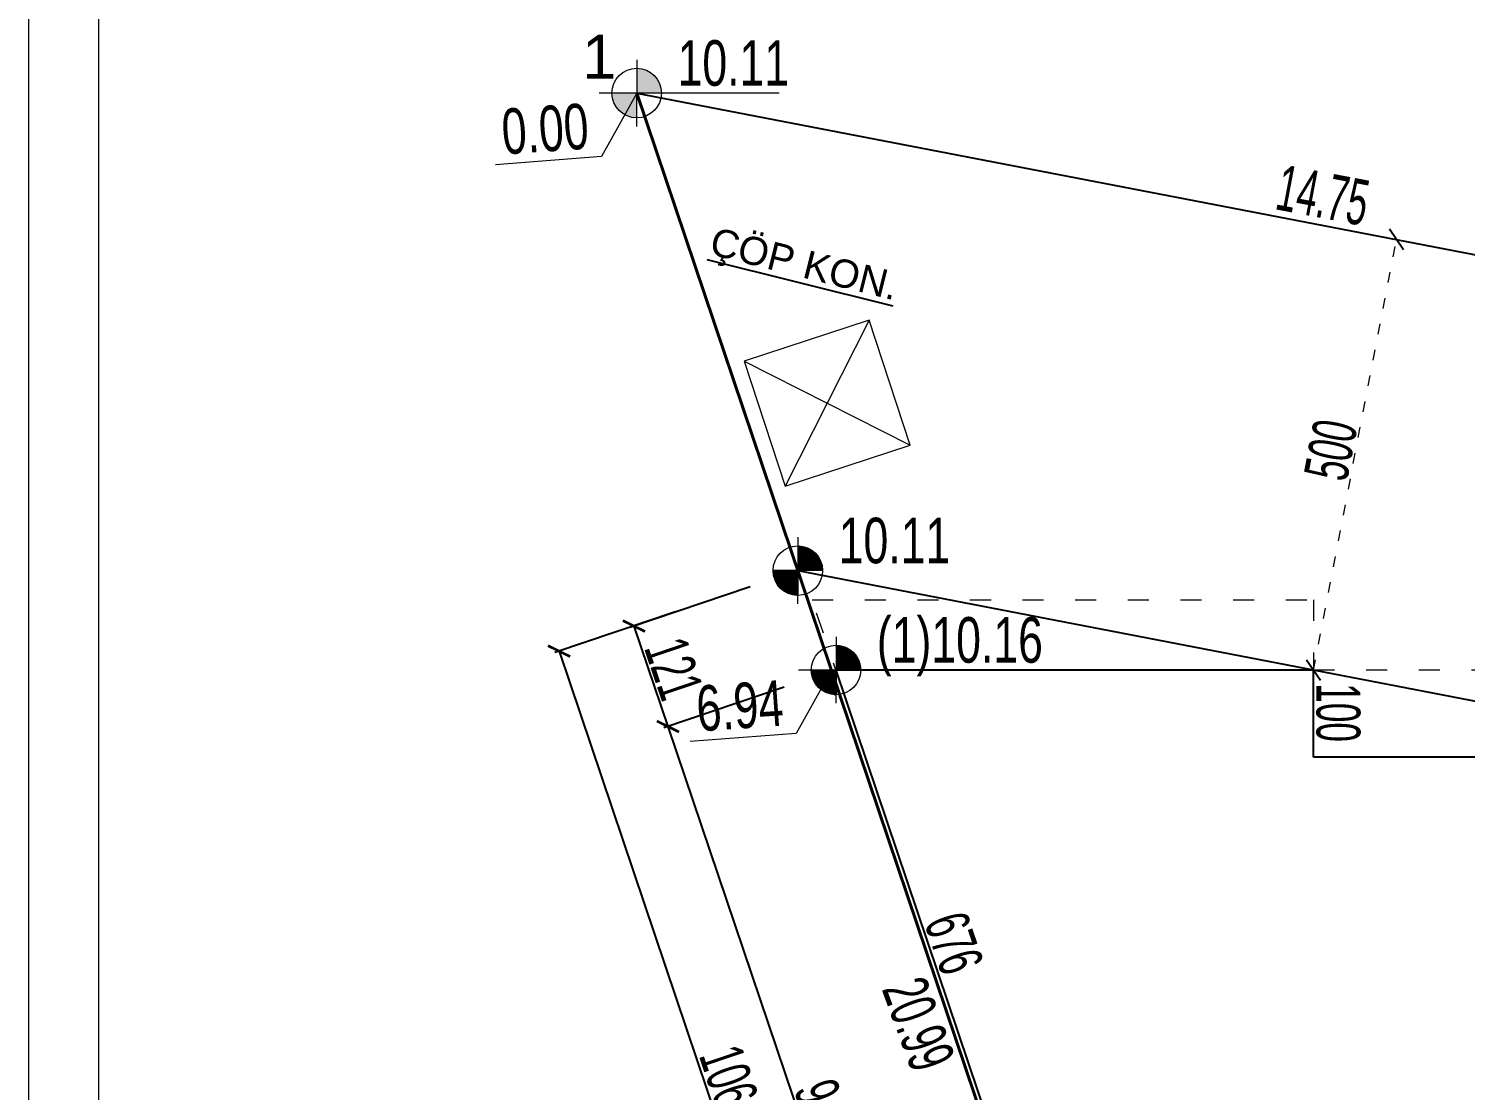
# Model space of a CAD drawing. Header units: millimetres. Extents: x 7519 to 33116, y -1769 to 3101.
# Drawn here: x 9670.2 to 10079.7, y 1334.3 to 1637 of the extents above; entities that cross this region are included whole.
import ezdxf

# ---------------------------------------------------------------- set-up
doc = ezdxf.new("R2010")
doc.units = ezdxf.units.MM
doc.linetypes.add('ACAD_ISO03W100', pattern=[30, 12, -18])
doc.layers.add('1', color=7, linetype='Continuous', true_color=0x4137a0)
for name, color, linetype, lineweight in [('BEYAN_YAZI', 4, 'Continuous', 0), ('iç ölçü x', 20, 'Continuous', 9), ('İNCE', 8, 'Continuous', 0), ('KOT_ŞABLON', 6, 'Continuous', 0), ('ROL_CEPHE', 18, 'Continuous', 0)]:
    doc.layers.add(name, color=color, linetype=linetype, lineweight=lineweight)
doc.layers.add('kapı pen', color=4, linetype='Continuous')
doc.styles.get("Standard").update_dxf_attribs({"font": 'arial.ttf'})
doc.styles.add('UMUT İÇ ÖLÇÜ YAZISI', font='ARIALN.TTF', dxfattribs={"width": 0.7, "height": 12.5})
doc.dimstyles.new('UMUT İÇ ÖLÇÜ', dxfattribs={"dimtxt": 12.5, "dimasz": 5, "dimexe": 1.25, "dimexo": 0.625, "dimtad": 1, "dimtoh": 1, "dimdec": 0, "dimzin": 12, "dimtxsty": 'UMUT İÇ ÖLÇÜ YAZISI', "dimblk": 'ARCHTICK', "dimcen": 5, "dimclrd": 1, "dimclre": 2, "dimclrt": 3, "dimadec": 0, "dimazin": 0, "dimtfac": 1, "dimtdec": 0, "dimtix": 1, "dimtmove": 0, "dimatfit": 3, "dimldrblk": 'ARCHTICK', "dimfxl": 35, "dimfxlon": 1, "dimtfillclr": 256, "dimarcsym": 0})

# ---------------------------------------------------------------- blocks, each defined once
blk = doc.blocks.new('_ArchTick')
at = {"color": 0, "linetype": 'ByBlock', "const_width": 0.15}
blk.add_lwpolyline([(-0.5, -0.5), (0.5, 0.5)], dxfattribs=at)
blk = doc.blocks.new('*D590')
at = {"layer": 'Defpoints', "color": 0, "transparency": 16777216}
for p in [(9889.49, 1482.48), (9974.53, 1230.32), (9906.46, 1207.37)]:
    blk.add_point(p, dxfattribs=at)
at = {"layer": 'İNCE', "color": 2, "lineweight": -2, "transparency": 16777216}
for p, q in [((9854.59, 1470.71), (9820.24, 1459.12)), ((9939.62, 1218.55), (9905.27, 1206.97))]:
    blk.add_line(p, q, dxfattribs=at)
at = {"layer": 'İNCE', "color": 1, "lineweight": -2, "transparency": 16777216}
blk.add_line((9821.42, 1459.52), (9906.46, 1207.37), dxfattribs=at)
at = {"layer": 'İNCE', "color": 1, "lineweight": -2, "transparency": 16777216, "xscale": 5, "yscale": 5, "zscale": 5}
for p, rotation in [((9821.42, 1459.52), 108.6357265487989), ((9906.46, 1207.37), 288.6357265487989)]:
    blk.add_blockref('_ArchTick', p, dxfattribs=dict(at, rotation=rotation))
at = {"layer": 'İNCE', "color": 3, "transparency": 16777216, "insert": (9870.58, 1335.68), "char_height": 12.5, "attachment_point": 5, "rotation": 288.6357, "style": 'UMUT İÇ ÖLÇÜ YAZISI'}
blk.add_mtext('1064', dxfattribs=at)
blk = doc.blocks.new('*D592')
at = {"layer": 'Defpoints', "color": 0, "transparency": 16777216}
for p in [(9889.46, 1482.45), (9899.13, 1453.82), (9852.43, 1438.04)]:
    blk.add_point(p, dxfattribs=at)
at = {"layer": 'İNCE', "color": 2, "lineweight": -2, "transparency": 16777216}
for p, q in [((9875.92, 1477.87), (9841.57, 1466.27)), ((9885.59, 1449.24), (9851.24, 1437.64))]:
    blk.add_line(p, q, dxfattribs=at)
at = {"layer": 'İNCE', "color": 1, "lineweight": -2, "transparency": 16777216}
blk.add_line((9842.76, 1466.67), (9852.43, 1438.04), dxfattribs=at)
at = {"layer": 'İNCE', "color": 1, "lineweight": -2, "transparency": 16777216, "xscale": 5, "yscale": 5, "zscale": 5}
for p, rotation in [((9842.76, 1466.67), 108.6610474912299), ((9852.43, 1438.04), 288.66104749123)]:
    blk.add_blockref('_ArchTick', p, dxfattribs=dict(at, rotation=rotation))
at = {"layer": 'İNCE', "color": 3, "transparency": 16777216, "insert": (9854.13, 1454.57), "char_height": 12.5, "attachment_point": 5, "rotation": 288.661, "style": 'UMUT İÇ ÖLÇÜ YAZISI'}
blk.add_mtext('121', dxfattribs=at)
blk = doc.blocks.new('*D593')
at = {"layer": 'Defpoints', "color": 0, "transparency": 16777216}
for p in [(9899.13, 1453.82), (9927.89, 1214.59), (9930.85, 1215.6)]:
    blk.add_point(p, dxfattribs=at)
at = {"layer": 'İNCE', "color": 2, "lineweight": -2, "transparency": 16777216}
for p, q in [((9885.59, 1449.24), (9851.24, 1437.64)), ((9930.26, 1215.4), (9926.71, 1214.19))]:
    blk.add_line(p, q, dxfattribs=at)
at = {"layer": 'İNCE', "color": 1, "lineweight": -2, "transparency": 16777216}
blk.add_line((9852.43, 1438.04), (9927.89, 1214.59), dxfattribs=at)
at = {"layer": 'İNCE', "color": 1, "lineweight": -2, "transparency": 16777216, "xscale": 5, "yscale": 5, "zscale": 5}
for p, rotation in [((9852.43, 1438.04), 108.6610474911415), ((9927.89, 1214.59), 288.6610474911415)]:
    blk.add_blockref('_ArchTick', p, dxfattribs=dict(at, rotation=rotation))
at = {"layer": 'İNCE', "color": 3, "transparency": 16777216, "insert": (9896.8, 1328.56), "char_height": 12.5, "attachment_point": 5, "rotation": 288.661, "style": 'UMUT İÇ ÖLÇÜ YAZISI'}
blk.add_mtext('943', dxfattribs=at)

msp = doc.modelspace()

# ---------------------------------------------------------------- hatches: boundary and pattern name
at = {"layer": 'KOT_ŞABLON'}
h = msp.add_hatch(color=256, dxfattribs=at)
h.dxf.hatch_style = 1
h.paths.add_polyline_path([(9836.473, 1618.629, 0.4142136), (9843.532, 1611.57), (9843.532, 1618.629)])
h.paths.add_polyline_path([(9843.532, 1625.688), (9843.532, 1618.629), (9850.592, 1618.629, 0.4142136)])
h = msp.add_hatch(color=256, dxfattribs=at)
h.dxf.hatch_style = 1
h.paths.add_polyline_path([(9893.283, 1454.141, 0.4142136), (9900.342, 1447.082), (9900.342, 1454.141)])
h.paths.add_polyline_path([(9900.342, 1461.2), (9900.342, 1454.141), (9907.402, 1454.141, 0.4142136)])

# ---------------------------------------------------------------- linework, layer by layer
at = {"color": 0, "linetype": 'ByBlock'}
for p, q in [((10062.09, 1573.971), (10058.127, 1579.827)), ((10034.474, 1457.07), (10038.438, 1451.215))]:
    msp.add_line(p, q, dxfattribs=at)
at = {"layer": 'iç ölçü x'}
for p, q in [((9843.532, 1618.629), (9833.496, 1600.554)), ((9833.496, 1600.554), (9803.306, 1598.217)), ((9909.817, 1553.85), (9874.183, 1542.166)), ((9909.817, 1553.85), (9885.867, 1506.532)), ((9921.501, 1518.216), (9909.817, 1553.85)), ((9874.183, 1542.166), (9885.867, 1506.532)), ((9874.183, 1542.166), (9921.501, 1518.216)), ((9885.867, 1506.532), (9921.501, 1518.216)), ((9899.023, 1454.141), (9888.987, 1436.066)), ((9888.987, 1436.066), (9858.797, 1433.729))]:
    msp.add_line(p, q, dxfattribs=at)
at = {"layer": 'iç ölçü x', "color": 1, "linetype": 'ACAD_ISO03W100', "ltscale": 0.25}
msp.add_line((10036.456, 1454.143), (10060.108, 1576.899), dxfattribs=at)
at = {"layer": 'iç ölçü x', "color": 2, "linetype": 'ACAD_ISO03W100', "ltscale": 0.25}
for p, q in [((10060.108, 1576.899), (10061.336, 1576.662)), ((10036.456, 1454.143), (10037.683, 1453.906))]:
    msp.add_line(p, q, dxfattribs=at)
at = {"layer": 'iç ölçü x', "linetype": 'ACAD_ISO03W100', "ltscale": 0.5}
for p, q in [((9893.527, 1474.171), (10036.458, 1474.171)), ((9954.275, 1294.101), (9893.527, 1474.171)), ((10036.458, 1474.171), (10036.458, 1454.171)), ((10036.458, 1454.171), (10153.569, 1454.171))]:
    msp.add_line(p, q, dxfattribs=at)
at = {"layer": 'iç ölçü x'}
for points in [[(10636.474, 684.072), (9670.226, 684.072), (9670.226, 3100.74), (10636.474, 3100.74)], [(10616.474, 704.072), (9690.226, 704.072), (9690.226, 3080.74), (10616.474, 3080.74)]]:
    msp.add_lwpolyline(points, close=True, dxfattribs=at)
at = {"layer": 'kapı pen', "lineweight": 40}
msp.add_line((10011.282, 1121.379), (9843.532, 1618.629), dxfattribs=at)
at = {"layer": 'kapı pen'}
for p, q in [((9843.532, 1618.629), (10205.532, 1548.879)), ((9889.463, 1482.48), (10165.636, 1429.267)), ((10036.456, 1454.143), (9900.272, 1454.141)), ((9900.272, 1454.141), (9954.274, 1294.066)), ((10036.456, 1429.266), (10036.456, 1454.143)), ((10153.567, 1429.267), (10036.456, 1429.266))]:
    msp.add_line(p, q, dxfattribs=at)
at = {"layer": 'KOT_ŞABLON'}
for p, q in [((9843.532, 1628.122), (9843.532, 1618.629)), ((9884.178, 1618.629), (9832.877, 1618.629)), ((9843.532, 1609.135), (9843.532, 1618.629)), ((9889.463, 1491.973), (9889.463, 1482.48)), ((9889.463, 1489.539), (9889.463, 1475.421)), ((9889.463, 1489.353), (9889.647, 1489.536)), ((9889.463, 1489.343), (9889.657, 1489.536)), ((9889.463, 1489.077), (9889.911, 1489.525)), ((9889.463, 1489.067), (9889.92, 1489.524)), ((9889.463, 1488.801), (9890.166, 1489.504)), ((9889.463, 1488.791), (9890.175, 1489.503)), ((9889.463, 1488.525), (9890.412, 1489.475)), ((9889.463, 1488.515), (9890.421, 1489.473)), ((9889.463, 1488.25), (9890.651, 1489.438)), ((9889.463, 1488.24), (9890.66, 1489.437)), ((9889.463, 1487.974), (9890.884, 1489.394)), ((9889.463, 1487.964), (9890.892, 1489.393)), ((9889.463, 1487.698), (9891.109, 1489.344)), ((9889.463, 1487.688), (9891.117, 1489.342)), ((9889.463, 1487.422), (9891.329, 1489.288)), ((9889.463, 1487.412), (9891.336, 1489.286)), ((9889.463, 1487.147), (9891.542, 1489.226)), ((9889.463, 1487.137), (9891.55, 1489.223)), ((9889.463, 1486.871), (9891.75, 1489.158)), ((9889.463, 1486.861), (9891.758, 1489.155)), ((9889.463, 1486.595), (9891.953, 1489.085)), ((9889.463, 1486.585), (9891.96, 1489.082)), ((9889.463, 1486.319), (9892.151, 1489.007)), ((9889.463, 1486.309), (9892.158, 1489.004)), ((9889.463, 1486.043), (9892.344, 1488.924)), ((9889.463, 1486.033), (9892.351, 1488.921)), ((9889.463, 1485.768), (9892.532, 1488.837)), ((9889.463, 1485.758), (9892.539, 1488.833)), ((9889.463, 1485.492), (9892.716, 1488.745)), ((9889.463, 1485.482), (9892.722, 1488.741)), ((9889.463, 1485.216), (9892.895, 1488.648)), ((9889.463, 1485.206), (9892.902, 1488.645)), ((9889.463, 1484.94), (9893.07, 1488.548)), ((9889.463, 1484.93), (9893.077, 1488.544)), ((9889.463, 1484.665), (9893.241, 1488.443)), ((9889.463, 1484.655), (9893.247, 1488.439)), ((9889.463, 1484.389), (9893.408, 1488.334)), ((9889.463, 1484.379), (9893.414, 1488.33)), ((9889.463, 1484.113), (9893.571, 1488.221)), ((9889.463, 1484.103), (9893.576, 1488.216)), ((9889.463, 1483.837), (9893.729, 1488.104)), ((9889.463, 1483.827), (9893.735, 1488.099)), ((9889.463, 1483.561), (9893.884, 1487.983)), ((9889.463, 1483.551), (9893.89, 1487.978)), ((9889.463, 1483.286), (9894.035, 1487.858)), ((9889.463, 1483.276), (9894.041, 1487.853)), ((9889.463, 1483.01), (9894.182, 1487.729)), ((9889.463, 1483), (9894.188, 1487.725)), ((9889.463, 1482.734), (9894.326, 1487.597)), ((9889.463, 1482.724), (9894.331, 1487.592)), ((9889.484, 1482.48), (9894.465, 1487.461)), ((9889.494, 1482.48), (9894.47, 1487.456)), ((9889.76, 1482.48), (9894.601, 1487.32)), ((9889.77, 1482.48), (9894.606, 1487.315)), ((9890.036, 1482.48), (9894.733, 1487.177)), ((9890.046, 1482.48), (9894.738, 1487.171)), ((9890.312, 1482.48), (9894.861, 1487.029)), ((9890.322, 1482.48), (9894.865, 1487.023)), ((9890.587, 1482.48), (9894.985, 1486.877)), ((9890.597, 1482.48), (9894.989, 1486.872)), ((9890.863, 1482.48), (9895.105, 1486.722)), ((9890.873, 1482.48), (9895.11, 1486.716)), ((9891.139, 1482.48), (9895.222, 1486.562)), ((9891.149, 1482.48), (9895.226, 1486.557)), ((9896.522, 1482.48), (9882.404, 1482.48)), ((9882.406, 1482.296), (9882.59, 1482.48)), ((9882.407, 1482.286), (9882.6, 1482.48)), ((9882.418, 1482.032), (9882.866, 1482.48)), ((9882.419, 1482.023), (9882.876, 1482.48)), ((9882.439, 1481.777), (9883.142, 1482.48)), ((9882.44, 1481.768), (9883.152, 1482.48)), ((9882.468, 1481.53), (9883.417, 1482.48)), ((9882.469, 1481.522), (9883.427, 1482.48)), ((9882.505, 1481.291), (9883.693, 1482.48)), ((9882.506, 1481.283), (9883.703, 1482.48)), ((9882.548, 1481.059), (9883.969, 1482.48)), ((9882.55, 1481.051), (9883.979, 1482.48)), ((9882.599, 1480.834), (9884.245, 1482.48)), ((9882.601, 1480.826), (9884.255, 1482.48)), ((9882.655, 1480.614), (9884.52, 1482.48)), ((9882.657, 1480.606), (9884.53, 1482.48)), ((9882.717, 1480.401), (9884.796, 1482.48)), ((9882.719, 1480.393), (9884.806, 1482.48)), ((9882.785, 1480.192), (9885.072, 1482.48)), ((9882.787, 1480.185), (9885.082, 1482.48)), ((9882.858, 1479.99), (9885.348, 1482.48)), ((9882.86, 1479.982), (9885.358, 1482.48)), ((9882.936, 1479.792), (9885.624, 1482.48)), ((9882.939, 1479.785), (9885.634, 1482.48)), ((9883.019, 1479.599), (9885.899, 1482.48)), ((9883.022, 1479.592), (9885.909, 1482.48)), ((9883.106, 1479.411), (9886.175, 1482.48)), ((9883.109, 1479.404), (9886.185, 1482.48)), ((9883.198, 1479.227), (9886.451, 1482.48)), ((9883.201, 1479.22), (9886.461, 1482.48)), ((9883.294, 1479.048), (9886.727, 1482.48)), ((9883.298, 1479.041), (9886.737, 1482.48)), ((9883.395, 1478.872), (9887.002, 1482.48)), ((9883.399, 1478.866), (9887.012, 1482.48)), ((9883.5, 1478.702), (9887.278, 1482.48)), ((9883.504, 1478.695), (9887.288, 1482.48)), ((9883.609, 1478.535), (9887.554, 1482.48)), ((9883.613, 1478.529), (9887.564, 1482.48)), ((9883.722, 1478.372), (9887.83, 1482.48)), ((9883.726, 1478.366), (9887.84, 1482.48)), ((9883.839, 1478.213), (9888.105, 1482.48)), ((9883.843, 1478.208), (9888.115, 1482.48)), ((9883.96, 1478.058), (9888.381, 1482.48)), ((9883.964, 1478.053), (9888.391, 1482.48)), ((9884.085, 1477.907), (9888.657, 1482.48)), ((9884.089, 1477.902), (9888.667, 1482.48)), ((9884.213, 1477.76), (9888.933, 1482.48)), ((9884.218, 1477.755), (9888.943, 1482.48)), ((9884.346, 1477.617), (9889.209, 1482.48)), ((9884.351, 1477.612), (9889.219, 1482.48)), ((9884.482, 1477.478), (9889.463, 1482.458)), ((9884.487, 1477.473), (9889.463, 1482.448)), ((9889.463, 1472.986), (9889.463, 1482.48)), ((9891.415, 1482.48), (9895.334, 1486.399)), ((9891.425, 1482.48), (9895.338, 1486.393)), ((9891.691, 1482.48), (9895.443, 1486.232)), ((9891.701, 1482.48), (9895.446, 1486.226)), ((9891.966, 1482.48), (9895.547, 1486.06)), ((9891.976, 1482.48), (9895.55, 1486.054)), ((9892.242, 1482.48), (9895.647, 1485.884)), ((9892.252, 1482.48), (9895.65, 1485.878)), ((9892.518, 1482.48), (9895.743, 1485.704)), ((9892.528, 1482.48), (9895.746, 1485.698)), ((9892.794, 1482.48), (9895.834, 1485.52)), ((9892.804, 1482.48), (9895.837, 1485.513)), ((9893.069, 1482.48), (9895.921, 1485.331)), ((9893.079, 1482.48), (9895.924, 1485.324)), ((9893.345, 1482.48), (9896.003, 1485.137)), ((9893.355, 1482.48), (9896.006, 1485.13)), ((9893.621, 1482.48), (9896.08, 1484.939)), ((9893.631, 1482.48), (9896.083, 1484.931)), ((9893.897, 1482.48), (9896.152, 1484.735)), ((9893.907, 1482.48), (9896.155, 1484.728)), ((9894.172, 1482.48), (9896.219, 1484.526)), ((9894.182, 1482.48), (9896.221, 1484.519)), ((9894.448, 1482.48), (9896.28, 1484.312)), ((9894.458, 1482.48), (9896.282, 1484.304)), ((9894.724, 1482.48), (9896.336, 1484.091)), ((9894.734, 1482.48), (9896.338, 1484.083)), ((9895, 1482.48), (9896.385, 1483.865)), ((9895.01, 1482.48), (9896.387, 1483.857)), ((9895.276, 1482.48), (9896.428, 1483.632)), ((9895.286, 1482.48), (9896.429, 1483.623)), ((9895.551, 1482.48), (9896.463, 1483.391)), ((9895.561, 1482.48), (9896.464, 1483.383)), ((9895.827, 1482.48), (9896.491, 1483.143)), ((9895.837, 1482.48), (9896.492, 1483.134)), ((9896.103, 1482.48), (9896.51, 1482.887)), ((9896.113, 1482.48), (9896.511, 1482.878)), ((9896.379, 1482.48), (9896.521, 1482.622)), ((9896.389, 1482.48), (9896.521, 1482.612)), ((9884.622, 1477.342), (9889.463, 1482.183)), ((9884.627, 1477.337), (9889.463, 1482.173)), ((9884.766, 1477.21), (9889.463, 1481.907)), ((9884.771, 1477.205), (9889.463, 1481.897)), ((9884.914, 1477.082), (9889.463, 1481.631)), ((9884.919, 1477.077), (9889.463, 1481.621)), ((9885.065, 1476.958), (9889.463, 1481.355)), ((9885.071, 1476.953), (9889.463, 1481.345)), ((9885.221, 1476.837), (9889.463, 1481.08)), ((9885.227, 1476.833), (9889.463, 1481.07)), ((9885.38, 1476.721), (9889.463, 1480.804)), ((9885.386, 1476.717), (9889.463, 1480.794)), ((9885.544, 1476.609), (9889.463, 1480.528)), ((9885.55, 1476.605), (9889.463, 1480.518)), ((9885.711, 1476.5), (9889.463, 1480.252)), ((9885.717, 1476.496), (9889.463, 1480.242)), ((9885.883, 1476.396), (9889.463, 1479.976)), ((9885.889, 1476.392), (9889.463, 1479.966)), ((9886.058, 1476.296), (9889.463, 1479.701)), ((9886.065, 1476.292), (9889.463, 1479.691)), ((9886.238, 1476.2), (9889.463, 1479.425)), ((9886.245, 1476.197), (9889.463, 1479.415)), ((9886.423, 1476.109), (9889.463, 1479.149)), ((9886.43, 1476.106), (9889.463, 1479.139)), ((9886.612, 1476.022), (9889.463, 1478.873)), ((9886.619, 1476.019), (9889.463, 1478.863)), ((9886.805, 1475.94), (9889.463, 1478.598)), ((9886.813, 1475.937), (9889.463, 1478.588)), ((9887.004, 1475.863), (9889.463, 1478.322)), ((9887.011, 1475.86), (9889.463, 1478.312)), ((9887.208, 1475.791), (9889.463, 1478.046)), ((9887.215, 1475.788), (9889.463, 1478.036)), ((9887.417, 1475.724), (9889.463, 1477.77)), ((9887.424, 1475.721), (9889.463, 1477.76)), ((9887.631, 1475.662), (9889.463, 1477.495)), ((9887.639, 1475.66), (9889.463, 1477.485)), ((9887.851, 1475.607), (9889.463, 1477.219)), ((9887.859, 1475.605), (9889.463, 1477.209)), ((9888.078, 1475.558), (9889.463, 1476.943)), ((9888.086, 1475.556), (9889.463, 1476.933)), ((9888.311, 1475.515), (9889.463, 1476.667)), ((9888.32, 1475.514), (9889.463, 1476.657)), ((9888.551, 1475.48), (9889.463, 1476.391)), ((9888.56, 1475.479), (9889.463, 1476.381)), ((9888.799, 1475.452), (9889.463, 1476.116)), ((9888.808, 1475.451), (9889.463, 1476.106)), ((9889.056, 1475.432), (9889.463, 1475.84)), ((9889.065, 1475.432), (9889.463, 1475.83)), ((9889.321, 1475.422), (9889.463, 1475.564)), ((9889.331, 1475.422), (9889.463, 1475.554)), ((9900.342, 1463.635), (9900.342, 1454.141)), ((9900.342, 1461.2), (9900.342, 1447.082)), ((9900.342, 1461.014), (9900.526, 1461.198)), ((9900.342, 1461.004), (9900.536, 1461.198)), ((9900.342, 1460.739), (9900.79, 1461.186)), ((9900.342, 1460.729), (9900.799, 1461.186)), ((9900.342, 1460.463), (9901.045, 1461.165)), ((9900.342, 1460.453), (9901.054, 1461.164)), ((9900.342, 1460.187), (9901.292, 1461.136)), ((9900.342, 1460.177), (9901.3, 1461.135)), ((9900.342, 1459.911), (9901.531, 1461.1)), ((9900.342, 1459.901), (9901.539, 1461.098)), ((9900.342, 1459.635), (9901.763, 1461.056)), ((9900.342, 1459.625), (9901.771, 1461.054)), ((9900.342, 1459.36), (9901.989, 1461.006)), ((9900.342, 1459.35), (9901.997, 1461.004)), ((9900.342, 1459.084), (9902.208, 1460.949)), ((9900.342, 1459.074), (9902.216, 1460.947)), ((9900.342, 1458.808), (9902.422, 1460.887)), ((9900.342, 1458.798), (9902.429, 1460.885)), ((9900.342, 1458.532), (9902.63, 1460.82)), ((9900.342, 1458.522), (9902.637, 1460.817)), ((9900.342, 1458.257), (9902.832, 1460.747)), ((9900.342, 1458.247), (9902.84, 1460.744)), ((9900.342, 1457.981), (9903.03, 1460.669)), ((9900.342, 1457.971), (9903.037, 1460.666)), ((9900.342, 1457.705), (9903.223, 1460.586)), ((9900.342, 1457.695), (9903.23, 1460.583)), ((9900.342, 1457.429), (9903.411, 1460.498)), ((9900.342, 1457.419), (9903.418, 1460.495)), ((9900.342, 1457.153), (9903.595, 1460.406)), ((9900.342, 1457.143), (9903.602, 1460.403)), ((9900.342, 1456.878), (9903.775, 1460.31)), ((9900.342, 1456.868), (9903.781, 1460.306)), ((9900.342, 1456.602), (9903.95, 1460.209)), ((9900.342, 1456.592), (9903.956, 1460.205)), ((9900.342, 1456.326), (9904.12, 1460.104)), ((9900.342, 1456.316), (9904.127, 1460.1)), ((9900.342, 1456.05), (9904.287, 1459.995)), ((9900.342, 1456.04), (9904.293, 1459.991)), ((9900.342, 1455.775), (9904.45, 1459.882)), ((9900.342, 1455.765), (9904.456, 1459.878)), ((9900.342, 1455.499), (9904.609, 1459.765)), ((9900.342, 1455.489), (9904.614, 1459.761)), ((9900.342, 1455.223), (9904.764, 1459.644)), ((9900.342, 1455.213), (9904.769, 1459.64)), ((9900.342, 1454.947), (9904.915, 1459.52)), ((9900.342, 1454.937), (9904.92, 1459.515)), ((9900.342, 1454.672), (9905.062, 1459.391)), ((9900.342, 1454.662), (9905.067, 1459.386)), ((9900.342, 1454.396), (9905.205, 1459.258)), ((9900.342, 1454.386), (9905.21, 1459.254)), ((9900.364, 1454.141), (9905.345, 1459.122)), ((9900.374, 1454.141), (9905.35, 1459.117)), ((9900.639, 1454.141), (9905.48, 1458.982)), ((9900.649, 1454.141), (9905.485, 1458.977)), ((9900.915, 1454.141), (9905.612, 1458.838)), ((9900.925, 1454.141), (9905.617, 1458.833)), ((9901.191, 1454.141), (9905.74, 1458.69)), ((9901.201, 1454.141), (9905.745, 1458.685)), ((9901.467, 1454.141), (9905.864, 1458.539)), ((9901.477, 1454.141), (9905.869, 1458.533)), ((9901.743, 1454.141), (9905.985, 1458.383)), ((9901.753, 1454.141), (9905.989, 1458.378)), ((9902.018, 1454.141), (9906.101, 1458.224)), ((9902.028, 1454.141), (9906.105, 1458.218)), ((9902.294, 1454.141), (9906.213, 1458.061)), ((9902.304, 1454.141), (9906.217, 1458.055)), ((9902.57, 1454.141), (9906.322, 1457.893)), ((9902.58, 1454.141), (9906.326, 1457.887)), ((9940.988, 1454.141), (9889.687, 1454.141)), ((9907.402, 1454.141), (9893.283, 1454.141)), ((9893.286, 1453.958), (9893.469, 1454.141)), ((9893.286, 1453.948), (9893.479, 1454.141)), ((9893.298, 1453.694), (9893.745, 1454.141)), ((9893.298, 1453.684), (9893.755, 1454.141)), ((9893.318, 1453.439), (9894.021, 1454.141)), ((9893.319, 1453.43), (9894.031, 1454.141)), ((9893.347, 1453.192), (9894.297, 1454.141)), ((9893.349, 1453.183), (9894.307, 1454.141)), ((9893.384, 1452.953), (9894.572, 1454.141)), ((9893.386, 1452.944), (9894.582, 1454.141)), ((9893.428, 1452.721), (9894.848, 1454.141)), ((9893.429, 1452.712), (9894.858, 1454.141)), ((9893.478, 1452.495), (9895.124, 1454.141)), ((9893.48, 1452.487), (9895.134, 1454.141)), ((9893.534, 1452.276), (9895.4, 1454.141)), ((9893.536, 1452.268), (9895.41, 1454.141)), ((9893.596, 1452.062), (9895.676, 1454.141)), ((9893.599, 1452.054), (9895.686, 1454.141)), ((9893.664, 1451.854), (9895.951, 1454.141)), ((9893.667, 1451.847), (9895.961, 1454.141)), ((9893.737, 1451.651), (9896.227, 1454.141)), ((9893.74, 1451.644), (9896.237, 1454.141)), ((9893.815, 1451.453), (9896.503, 1454.141)), ((9893.818, 1451.446), (9896.513, 1454.141)), ((9893.898, 1451.26), (9896.779, 1454.141)), ((9893.901, 1451.254), (9896.789, 1454.141)), ((9893.985, 1451.072), (9897.054, 1454.141)), ((9893.989, 1451.065), (9897.064, 1454.141)), ((9894.077, 1450.888), (9897.33, 1454.141)), ((9894.081, 1450.882), (9897.34, 1454.141)), ((9894.174, 1450.709), (9897.606, 1454.141)), ((9894.177, 1450.703), (9897.616, 1454.141)), ((9894.275, 1450.534), (9897.882, 1454.141)), ((9894.278, 1450.528), (9897.892, 1454.141)), ((9894.379, 1450.363), (9898.158, 1454.141)), ((9894.383, 1450.357), (9898.168, 1454.141)), ((9894.488, 1450.196), (9898.433, 1454.141)), ((9894.492, 1450.19), (9898.443, 1454.141)), ((9894.601, 1450.034), (9898.709, 1454.141)), ((9894.606, 1450.028), (9898.719, 1454.141)), ((9894.718, 1449.875), (9898.985, 1454.141)), ((9894.723, 1449.869), (9898.995, 1454.141)), ((9894.839, 1449.72), (9899.261, 1454.141)), ((9894.844, 1449.714), (9899.271, 1454.141)), ((9894.964, 1449.569), (9899.536, 1454.141)), ((9894.969, 1449.564), (9899.546, 1454.141)), ((9895.093, 1449.422), (9899.812, 1454.141)), ((9895.098, 1449.417), (9899.822, 1454.141)), ((9895.225, 1449.279), (9900.088, 1454.141)), ((9895.23, 1449.273), (9900.098, 1454.141)), ((9895.362, 1449.139), (9900.342, 1454.12)), ((9895.367, 1449.134), (9900.342, 1454.11)), ((9895.502, 1449.003), (9900.342, 1453.844)), ((9895.507, 1448.999), (9900.342, 1453.834)), ((9900.342, 1444.648), (9900.342, 1454.141)), ((9902.846, 1454.141), (9906.426, 1457.722)), ((9902.856, 1454.141), (9906.43, 1457.715)), ((9903.121, 1454.141), (9906.526, 1457.546)), ((9903.131, 1454.141), (9906.53, 1457.54)), ((9903.397, 1454.141), (9906.622, 1457.366)), ((9903.407, 1454.141), (9906.625, 1457.359)), ((9903.673, 1454.141), (9906.713, 1457.182)), ((9903.683, 1454.141), (9906.716, 1457.175)), ((9903.949, 1454.141), (9906.8, 1456.993)), ((9903.959, 1454.141), (9906.803, 1456.986)), ((9904.224, 1454.141), (9906.882, 1456.799)), ((9904.234, 1454.141), (9906.885, 1456.792)), ((9904.5, 1454.141), (9906.959, 1456.6)), ((9904.51, 1454.141), (9906.962, 1456.593)), ((9904.776, 1454.141), (9907.031, 1456.397)), ((9904.786, 1454.141), (9907.034, 1456.389)), ((9905.052, 1454.141), (9907.098, 1456.188)), ((9905.062, 1454.141), (9907.101, 1456.18)), ((9905.328, 1454.141), (9907.16, 1455.973)), ((9905.338, 1454.141), (9907.162, 1455.965)), ((9905.603, 1454.141), (9907.215, 1455.753)), ((9905.613, 1454.141), (9907.217, 1455.745)), ((9905.879, 1454.141), (9907.264, 1455.526)), ((9905.889, 1454.141), (9907.266, 1455.518)), ((9906.155, 1454.141), (9907.307, 1455.293)), ((9906.165, 1454.141), (9907.308, 1455.285)), ((9906.431, 1454.141), (9907.342, 1455.053)), ((9906.441, 1454.141), (9907.344, 1455.044)), ((9906.706, 1454.141), (9907.37, 1454.805)), ((9906.716, 1454.141), (9907.371, 1454.796)), ((9906.982, 1454.141), (9907.39, 1454.549)), ((9906.992, 1454.141), (9907.39, 1454.539)), ((9907.258, 1454.141), (9907.4, 1454.283)), ((9907.268, 1454.141), (9907.4, 1454.274)), ((9895.646, 1448.872), (9900.342, 1453.568)), ((9895.651, 1448.867), (9900.342, 1453.558)), ((9895.793, 1448.743), (9900.342, 1453.293)), ((9895.799, 1448.739), (9900.342, 1453.283)), ((9895.945, 1448.619), (9900.342, 1453.017)), ((9895.95, 1448.615), (9900.342, 1453.007)), ((9896.1, 1448.499), (9900.342, 1452.741)), ((9896.106, 1448.495), (9900.342, 1452.731)), ((9896.26, 1448.383), (9900.342, 1452.465)), ((9896.266, 1448.378), (9900.342, 1452.455)), ((9896.423, 1448.27), (9900.342, 1452.19)), ((9896.429, 1448.266), (9900.342, 1452.18)), ((9896.59, 1448.162), (9900.342, 1451.914)), ((9896.597, 1448.158), (9900.342, 1451.904)), ((9896.762, 1448.058), (9900.342, 1451.638)), ((9896.768, 1448.054), (9900.342, 1451.628)), ((9896.938, 1447.958), (9900.342, 1451.362)), ((9896.944, 1447.954), (9900.342, 1451.352)), ((9897.118, 1447.862), (9900.342, 1451.086)), ((9897.124, 1447.858), (9900.342, 1451.076)), ((9897.302, 1447.77), (9900.342, 1450.811)), ((9897.309, 1447.767), (9900.342, 1450.801)), ((9897.491, 1447.684), (9900.342, 1450.535)), ((9897.498, 1447.681), (9900.342, 1450.525)), ((9897.685, 1447.602), (9900.342, 1450.259)), ((9897.692, 1447.599), (9900.342, 1450.249)), ((9897.883, 1447.524), (9900.342, 1449.983)), ((9897.891, 1447.522), (9900.342, 1449.973)), ((9898.087, 1447.452), (9900.342, 1449.708)), ((9898.094, 1447.45), (9900.342, 1449.698)), ((9898.296, 1447.385), (9900.342, 1449.432)), ((9898.304, 1447.383), (9900.342, 1449.422)), ((9898.51, 1447.324), (9900.342, 1449.156)), ((9898.518, 1447.322), (9900.342, 1449.146)), ((9898.731, 1447.269), (9900.342, 1448.88)), ((9898.739, 1447.267), (9900.342, 1448.87)), ((9898.957, 1447.219), (9900.342, 1448.605)), ((9898.966, 1447.218), (9900.342, 1448.595)), ((9899.19, 1447.177), (9900.342, 1448.329)), ((9899.199, 1447.175), (9900.342, 1448.319)), ((9899.431, 1447.141), (9900.342, 1448.053)), ((9899.44, 1447.14), (9900.342, 1448.043)), ((9899.679, 1447.113), (9900.342, 1447.777)), ((9899.688, 1447.113), (9900.342, 1447.767)), ((9899.935, 1447.094), (9900.342, 1447.501)), ((9899.944, 1447.093), (9900.342, 1447.491)), ((9900.2, 1447.084), (9900.342, 1447.226)), ((9900.21, 1447.083), (9900.342, 1447.216))]:
    msp.add_line(p, q, dxfattribs=at)
for centre in [(9843.532, 1618.629), (9889.463, 1482.48), (9889.463, 1482.48), (9900.342, 1454.141), (9900.342, 1454.141)]:
    msp.add_circle(centre, 7.059, dxfattribs=at)

# ---------------------------------------------------------------- texts
at = {"layer": '1'}
msp.add_text('%%UÇÖP KON.', height=8, rotation=345.9725, dxfattribs=at).set_placement((9863.904, 1572.747))
at = {"layer": 'BEYAN_YAZI'}
msp.add_text('1', height=12.51, rotation=0.24803, dxfattribs=at).set_placement((9828.02, 1622.71))
at = {"layer": 'iç ölçü x', "color": 3, "lineweight": 100, "style": 'UMUT İÇ ÖLÇÜ YAZISI', "width": 0.7}
for s, rotation, p in [('500', 79.09393, (10045.886, 1507.515)), ('100', 270.00058, (10037.294, 1450.356)), ('676', 288.6421, (9925.413, 1382.238))]:
    msp.add_text(s, height=12.5, rotation=rotation, dxfattribs=at).set_placement(p)
at = {"layer": 'kapı pen', "color": 3, "lineweight": 100, "style": 'UMUT İÇ ÖLÇÜ YAZISI', "width": 0.7}
for s, rotation, p in [('14.75', 349.26207, (10025.107, 1585.584)), ('20.99', 290.17884, (9913.303, 1363.205))]:
    msp.add_text(s, height=13, rotation=rotation, dxfattribs=at).set_placement(p)
at = {"layer": 'ROL_CEPHE', "width": 0.7}
for s, rotation, p in [('10.11', 360, (9855.176, 1620.713)), ('0.00', 4, (9805.531, 1601.103)), ('10.11', 360, (9901.107, 1484.564)), ('(1)10.16', 360, (9911.986, 1456.226)), ('6.94', 4, (9861.022, 1436.616))]:
    msp.add_text(s, height=13, rotation=rotation, dxfattribs=at).set_placement(p)

# ---------------------------------------------------------------- dimensions: what is measured, and where the dimension line sits
at = {"layer": 'İNCE'}
for p1, p2, distance, picture, middle in [((9889.494, 1482.48), (9974.529, 1230.324), -71.839, '*D590', (9870.579, 1335.685)), ((9889.463, 1482.448), (9899.132, 1453.818), -49.298, '*D592', (9854.13, 1454.567))]:
    dim = msp.add_aligned_dim(p1=p1, p2=p2, distance=distance, dimstyle='UMUT İÇ ÖLÇÜ', override={"dimlfac": 4}, dxfattribs=at)
    dim.commit()
    dim.dimension.update_dxf_attribs({"geometry": picture, "text_midpoint": middle})
dim = msp.add_linear_dim(base=(9927.891, 1214.595), p1=(9899.132, 1453.818), p2=(9930.854, 1215.596), angle=108.66105, dimstyle='UMUT İÇ ÖLÇÜ', override={"dimlfac": 4}, dxfattribs=at)
dim.commit()
dim.dimension.update_dxf_attribs({"geometry": '*D593', "text_midpoint": (9896.797, 1328.561)})

doc.saveas('drawing.dxf')
